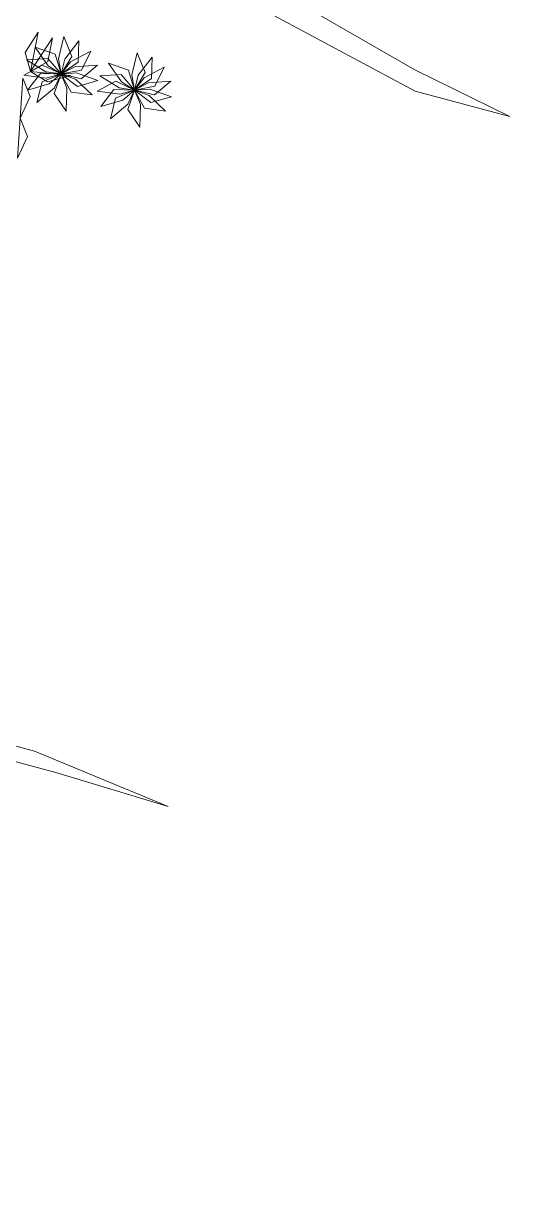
# Model space of a CAD drawing. Header units: inches. Extents: x -173 to 14008, y -3334 to 10368.
# Drawn here: x 9564.6 to 9637.5, y 484.3 to 658 of the extents above; entities that cross this region are included whole.
import ezdxf

# ---------------------------------------------------------------- set-up
doc = ezdxf.new("R2010")
doc.units = ezdxf.units.IN
doc.header["$MEASUREMENT"] = 0
doc.layers.add('ARREDAMENTO', color=8, linetype='Continuous', lineweight=18)

msp = doc.modelspace()

# ---------------------------------------------------------------- linework, layer by layer
at = {"layer": 'ARREDAMENTO', "linetype": 'Continuous', "lineweight": 0}
for points in [[(9585.16, 668.33), (9623.28, 647.84), (9637.48, 644.03), (9623.26, 651.06), (9583.2, 674.12)], [(9432.06, 573.6), (9462.43, 556.95), (9488.93, 539), (9507.08, 513.92), (9518.16, 484.31), (9512.24, 514.59), (9495.38, 539.03), (9512.08, 556.5), (9534.67, 550.14), (9554.16, 511.53), (9538.55, 548.22), (9555.3, 549.57), (9569.5, 545.76), (9586.29, 540.66), (9566.27, 548.97), (9544.97, 554.69), (9529.49, 555.92), (9510.11, 565.52), (9489.56, 543.52), (9460.47, 562.75), (9439.12, 581.37)]]:
    msp.add_lwpolyline(points, dxfattribs=at)
at = {"layer": 'ARREDAMENTO', "lineweight": 0}
for points in [[(9565.71, 650.8), (9564.91, 653.65), (9566.82, 656.69), (9565.71, 650.8)], [(9565.71, 650.8), (9568.26, 652.31), (9568.98, 655.83), (9565.71, 650.8)], [(9570.68, 656.01), (9569.87, 652.7), (9570.28, 650.43), (9571.88, 653.06), (9570.68, 656.01)], [(9572.92, 655.36), (9570.83, 652.66), (9570.28, 650.42), (9572.82, 652.18), (9572.92, 655.36)], [(9566.39, 654.46), (9568.31, 651.65), (9570.27, 650.43), (9569.38, 653.38), (9566.39, 654.46)], [(9574.7, 653.86), (9571.7, 652.24), (9570.28, 650.42), (9573.31, 650.99), (9574.7, 653.86)], [(9581.68, 653.59), (9580.87, 650.28), (9581.28, 648.01), (9582.88, 650.65), (9581.68, 653.59)], [(9564.67, 650.24), (9568.05, 649.78), (9570.26, 650.42), (9567.48, 651.74), (9564.67, 650.24)], [(9565.08, 652.53), (9567.98, 650.74), (9570.27, 650.43), (9568.26, 652.76), (9565.08, 652.53)], [(9575.72, 651.76), (9572.32, 651.5), (9570.28, 650.42), (9573.28, 649.71), (9575.72, 651.76)], [(9577.39, 652.05), (9579.31, 649.23), (9581.27, 648.01), (9580.38, 650.97), (9577.39, 652.05)], [(9583.92, 652.94), (9581.83, 650.25), (9581.28, 648.01), (9583.82, 649.76), (9583.92, 652.94)], [(9564.52, 649.79), (9565.65, 647.05), (9564.12, 643.8), (9564.52, 649.79)], [(9565.23, 647.98), (9568.5, 648.93), (9570.26, 650.42), (9567.18, 650.49), (9565.23, 647.98)], [(9565.71, 650.8), (9568.23, 649.22), (9571.68, 650.19), (9565.71, 650.8)], [(9566.66, 646.14), (9569.26, 648.34), (9570.26, 650.41), (9567.42, 649.23), (9566.66, 646.14)], [(9571.04, 644.87), (9571.14, 648.27), (9570.27, 650.41), (9569.25, 647.5), (9571.04, 644.87)], [(9575.79, 649.43), (9572.58, 650.58), (9570.28, 650.41), (9572.73, 648.54), (9575.79, 649.43)], [(9574.91, 647.27), (9572.45, 649.62), (9570.28, 650.41), (9571.76, 647.7), (9574.91, 647.27)], [(9576.08, 650.12), (9578.98, 648.33), (9581.27, 648.01), (9579.26, 650.35), (9576.08, 650.12)], [(9585.7, 651.44), (9582.7, 649.82), (9581.28, 648), (9584.31, 648.58), (9585.7, 651.44)], [(9575.67, 647.82), (9579.05, 647.37), (9581.26, 648.01), (9578.48, 649.33), (9575.67, 647.82)], [(9576.23, 645.56), (9579.5, 646.52), (9581.26, 648), (9578.18, 648.07), (9576.23, 645.56)], [(9577.66, 643.72), (9580.26, 645.92), (9581.26, 648), (9578.42, 646.81), (9577.66, 643.72)], [(9582.04, 642.45), (9582.14, 645.86), (9581.27, 647.99), (9580.25, 645.08), (9582.04, 642.45)], [(9586.72, 649.34), (9583.32, 649.09), (9581.28, 648), (9584.28, 647.29), (9586.72, 649.34)], [(9586.79, 647.01), (9583.58, 648.16), (9581.28, 648), (9583.73, 646.13), (9586.79, 647.01)], [(9585.91, 644.85), (9583.45, 647.21), (9581.28, 648), (9582.76, 645.29), (9585.91, 644.85)], [(9564.12, 643.8), (9565.25, 641.06), (9563.72, 637.82), (9564.12, 643.8)]]:
    msp.add_lwpolyline(points, dxfattribs=at)

doc.saveas('drawing.dxf')
